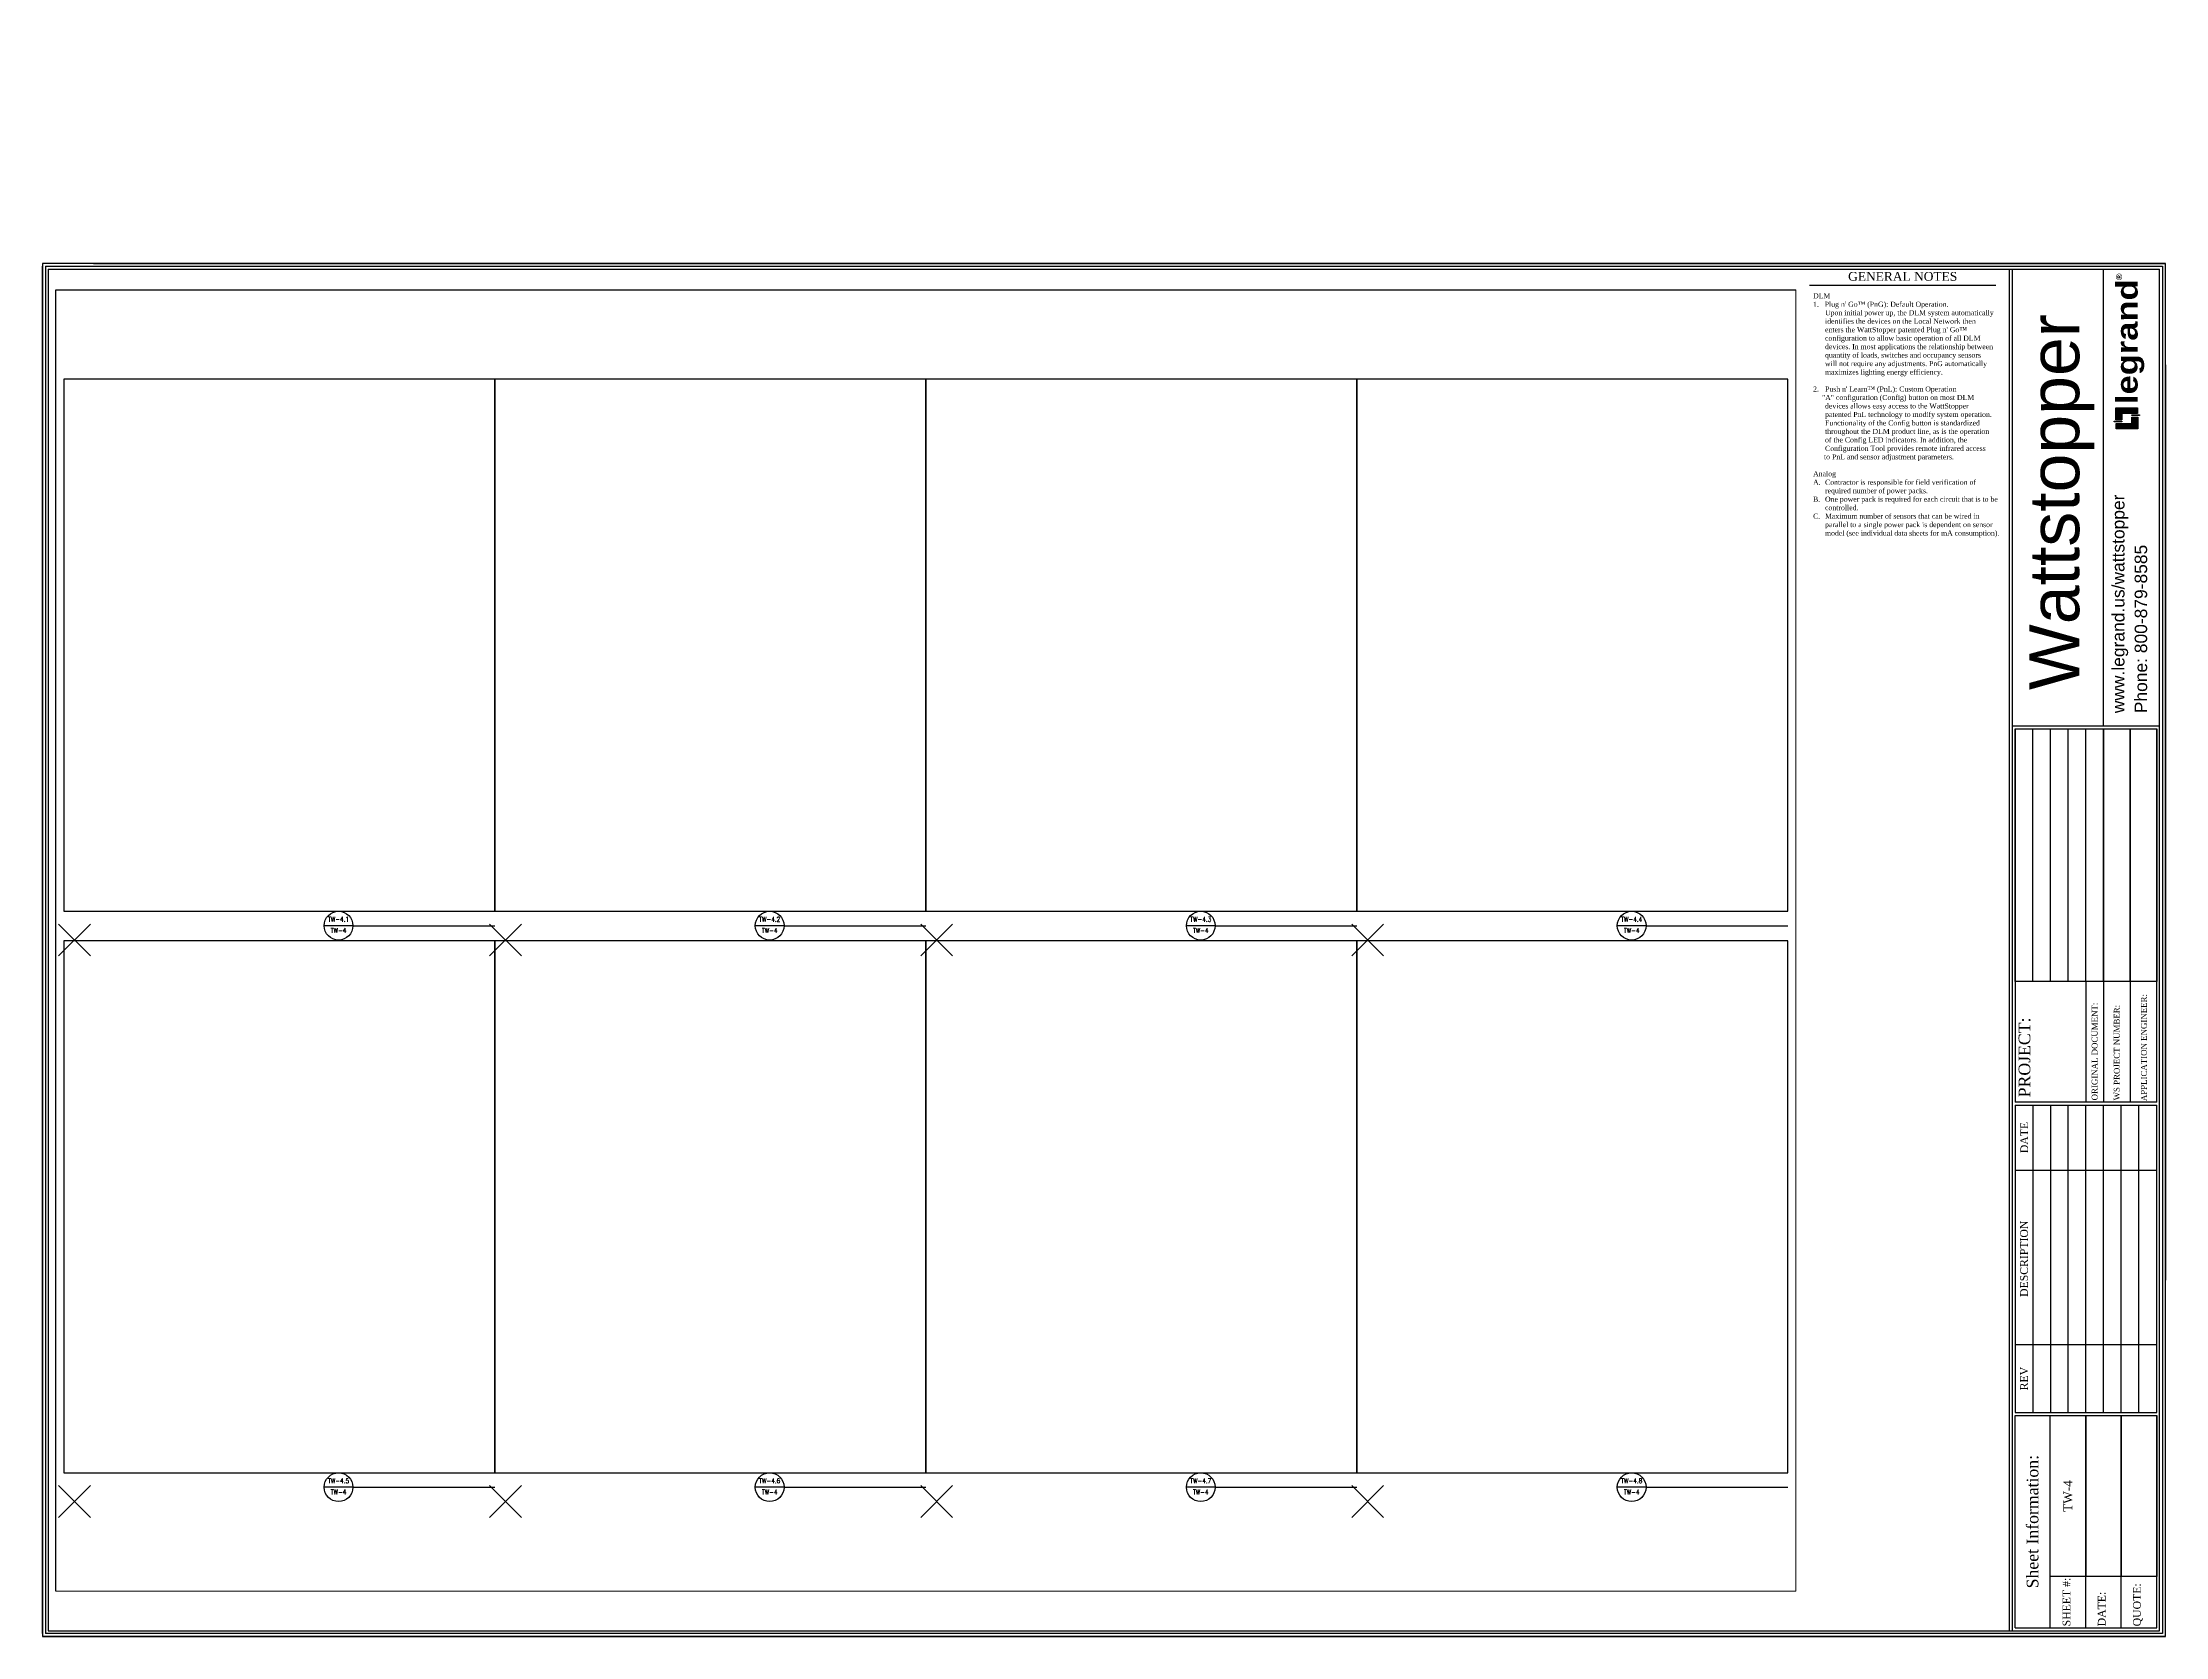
# Paper-space layout 'TW-4' of a CAD drawing. Header units: millimetres. Extents: x 10.6 to 44.6, y 10.8 to 36.3.
# The model-space entities are those that its viewports show. They can reach past a viewport. Long polylines and large blocks are cut down to what shows.
import ezdxf
from ezdxf.enums import TextEntityAlignment as Align

# ---------------------------------------------------------------- set-up
doc = ezdxf.new("R2010")
doc.units = ezdxf.units.MM
doc.header["$MEASUREMENT"] = 0
doc.header["$PDMODE"] = 3
doc.header["$PDSIZE"] = 1
for name, color, linetype in [('_TW-3', 7, 'Continuous'), ('_TW-4', 7, 'Continuous'), ('_TW_DLM_Analog_Mix', 160, 'Continuous'), ('_TW_Viewport', 7, 'Continuous'), ('_WS_WattStopper', 160, 'Continuous'), ('TW_REF_MARKER', 7, 'Continuous')]:
    doc.layers.add(name, color=color, linetype=linetype)
doc.layers.add('_TW_Boundary', color=7, linetype='Continuous', plot=False)
doc.layers.add('_TW_Insertion_Point', color=1, linetype='Continuous', lineweight=25, plot=False)
doc.styles.add('Arial', font='arial.ttf', dxfattribs={"height": 0.1875})
doc.styles.add('Legrand', font='ariblk.ttf', dxfattribs={"height": 0.1875})
doc.styles.add('ROMANS', font='ROMANS.shx')
doc.styles.get("Standard").update_dxf_attribs({"font": 'arial.ttf'})
doc.styles.add('STD', font='simplex.shx', dxfattribs={"height": 0.1})
doc.styles.add('WS8th', font='complex.shx', dxfattribs={"height": 0.1875})
doc.styles.add('WSTB', font='times.ttf')

# ---------------------------------------------------------------- blocks, each defined once
blk = doc.blocks.new('*U10')
at = {"layer": '_WS_WattStopper'}
h = blk.add_hatch(color=256, dxfattribs=at)
h.dxf.hatch_style = 1
h.paths.add_polyline_path([(33.556, 19.349), (33.556, 19.537), (33.462, 19.537), (33.462, 19.436), (33.208, 19.436), (33.208, 19.349)])
h.paths.add_polyline_path([(33.461, 19.573), (33.461, 19.56), (33.584, 19.56), (33.584, 19.573)])
h.paths.add_polyline_path([(33.302, 19.459), (33.302, 19.472), (33.178, 19.472), (33.178, 19.459)])
h.paths.add_polyline_path([(33.3, 19.596), (33.554, 19.596), (33.554, 19.683), (33.207, 19.683), (33.207, 19.495), (33.3, 19.495)])
at = {"layer": '_TW_DLM_Analog_Mix', "const_width": 0.0213}
blk.add_lwpolyline([(28.298, 21.649), (31.284, 21.649)], dxfattribs=at)
at = {"layer": '_WS_WattStopper', "linetype": 'Continuous'}
for p, q in [((34, 22), (0, 22)), ((0, 22), (0, 0)), ((0, 0.047), (0, 21.953)), ((0.047, 21.953), (0.047, 0.047)), ((0.047, 21.953), (33.953, 21.953)), ((0.094, 21.906), (33.906, 21.906)), ((0.094, 21.906), (0.094, 0.094)), ((0.817, 22), (34, 22))]:
    blk.add_line(p, q, dxfattribs=at)
at = {"layer": '_WS_WattStopper'}
for p, q in [((31.496, 21.906), (31.496, 0.094)), ((31.543, 21.906), (31.543, 0.094)), ((33.007, 14.592), (33.007, 21.906)), ((33.906, 0.094), (33.906, 21.906)), ((33.953, 21.953), (33.953, 0.047)), ((34, 0), (34, 22)), ((34, 20.373), (34, 5.711)), ((31.543, 14.592), (33.906, 14.592)), ((31.59, 14.545), (33.859, 14.545)), ((31.59, 14.545), (31.59, 8.562)), ((31.874, 10.494), (31.874, 14.545)), ((32.157, 10.494), (32.157, 14.545)), ((32.44, 10.494), (32.44, 14.545)), ((32.724, 10.494), (32.724, 14.545)), ((33.859, 8.562), (33.859, 14.545)), ((32.724, 10.494), (32.724, 8.562)), ((33.007, 10.494), (33.007, 8.562)), ((33.433, 10.494), (33.433, 8.562)), ((33.859, 8.562), (31.59, 8.562)), ((31.59, 8.515), (33.859, 8.515)), ((31.59, 8.515), (31.59, 3.588)), ((31.879, 3.588), (31.879, 8.515)), ((32.161, 3.588), (32.161, 8.515)), ((32.443, 3.588), (32.443, 8.515)), ((32.725, 3.588), (32.725, 8.515)), ((33.007, 3.588), (33.007, 8.515)), ((33.289, 3.588), (33.289, 8.515)), ((33.571, 3.588), (33.571, 8.515)), ((33.859, 3.588), (33.859, 8.515)), ((31.59, 7.474), (33.859, 7.474)), ((31.59, 4.677), (33.859, 4.677)), ((31.59, 3.588), (33.859, 3.588)), ((31.59, 3.541), (33.859, 3.541)), ((31.59, 0.141), (31.59, 3.541)), ((32.154, 0.141), (32.154, 3.541)), ((32.154, 0.141), (32.154, 3.541)), ((32.725, 0.141), (32.725, 3.541)), ((32.725, 0.141), (32.725, 3.541)), ((33.289, 0.141), (33.289, 3.541)), ((33.859, 0.141), (33.859, 3.541)), ((33.859, 0.141), (33.859, 3.541)), ((0, 0), (34, 0)), ((33.953, 0.047), (0.047, 0.047)), ((0.094, 0.094), (33.906, 0.094)), ((31.59, 0.141), (33.859, 0.141)), ((34, 0), (0, 0))]:
    blk.add_line(p, q, dxfattribs=at)
for points in [[(33.302, 19.472), (33.302, 19.459), (33.178, 19.459), (33.178, 19.472)], [(33.3, 19.596), (33.3, 19.495), (33.207, 19.495), (33.207, 19.683), (33.554, 19.683), (33.554, 19.596)], [(33.462, 19.436), (33.462, 19.537), (33.556, 19.537), (33.556, 19.349), (33.208, 19.349), (33.208, 19.436)], [(33.461, 19.56), (33.461, 19.573), (33.584, 19.573), (33.584, 19.56)], [(31.59, 14.545), (33.007, 14.545), (33.007, 10.494), (31.59, 10.494)], [(33.007, 14.545), (33.433, 14.545), (33.433, 10.494), (33.007, 10.494)], [(33.433, 14.545), (33.859, 14.545), (33.859, 10.494), (33.433, 10.494)]]:
    blk.add_lwpolyline(points, close=True, dxfattribs=at)
for points in [[(32.725, 3.541), (32.725, 0.962), (32.154, 0.962), (32.154, 3.541)], [(33.289, 3.541), (33.289, 0.962), (32.725, 0.962), (32.725, 3.541)], [(33.859, 3.541), (33.859, 0.962), (33.289, 0.962), (33.289, 3.541)]]:
    blk.add_lwpolyline(points, dxfattribs=at)
at = {"insert": (13.845, 25.539), "char_height": 0.18, "attachment_point": 6}
blk.add_mtext('\\A1;', dxfattribs=at)
at = {"layer": '_TW_DLM_Analog_Mix', "style": 'WSTB'}
blk.add_text('GENERAL NOTES', height=0.14221, dxfattribs=at).set_placement((29.791, 21.72), align=Align.CENTER)
at = {"layer": '_TW_DLM_Analog_Mix', "linetype": 'Continuous', "insert": (28.356, 21.521), "char_height": 0.081447, "width": 2.86234, "attachment_point": 1, "style": 'WSTB'}
blk.add_mtext('DLM\\P1.   Plug n\' Go™ (PnG): Default Operation. \\P\\pl0.1912,t0.1912;Upon initial power up, the DLM system automatically identifies the devices on the Local Network then enters the WattStopper patented Plug n\' Go™ configuration to allow basic operation of all DLM devices. In most applications the relationship between quantity of loads, switches and occupancy sensors will not require any adjustments. PnG automatically maximizes lighting energy efficiency.\\P\\pl0;\\P\\pi-0.1912,l0.1912;2.^IPush n\' Learn™ (PnL): Custom Operation  \\P\\pi-0.0478;"A" configuration (Config) button on most DLM devices allows easy access to the WattStopper patented PnL technology to modify system operation. Functionality of the Config button is standardized throughout the DLM product line, as is the operation of the Config LED indicators. In addition, the Configuration Tool provides remote infrared access \\P to PnL and sensor adjustment parameters.\\P\\P\\pi0,l0,tz;Analog\\P\\pi-0.19119,l0.19119,t0.19119,0.28678;A.^IContractor is responsible for field verification of \\P\\pi0,t0.28678;required number of power packs.\\P\\pi-0.19119,t0.19119,0.28678;B.^IOne power pack is required for each circuit that is to be \\P\\pi0,t0.28678;controlled.\\P\\pi-0.19119,t0.19119,0.28678;C.^IMaximum number of sensors that can be wired in \\P\\pi0,t0.28678;parallel to a single power pack is dependent on sensor \\Pmodel (see individual data sheets for mA consumption).', dxfattribs=at)
at = {"layer": '_WS_WattStopper', "style": 'Legrand'}
blk.add_text('®', height=0.094, rotation=90, dxfattribs=at).set_placement((33.304, 21.728))
blk.add_text('legrand', height=0.3457, rotation=90, dxfattribs=at).set_placement((33.381, 19.746), align=Align.MIDDLE_LEFT)
at = {"layer": '_WS_WattStopper', "rotation": 90}
for s, width, gutter_width, heights, insert, char_height, attachment_point, style in [('\\A2;{\\fArial|b0|i0|c0|p34;\\H5.3333x;Wattstopper}', 0.68888, 0.938, [0], (32.339, 18.176), 0.15, 5, 'Arial'), ('\\A2;{\\fArial|b0|i0|c0|p34;\\H5.3333x;www.legrand.us/wattstopper}', 6.42662, 0.938, [0], (33.273, 14.793), 0.03743, 4, 'WS8th'), ('\\A2;{\\fArial|b0|i0|c0|p34;\\H5.3333x;Phone: 800-879-8585}', 6.42662, 0.938, [0], (33.607, 14.793), 0.03743, 4, 'WS8th'), ('APPLICATION ENGINEER:', 1.86507, 1, [0.103], (33.607, 8.578), 0.09396, 1, 'WSTB'), ('PROJECT:', 1.42207, 1, [0], (31.647, 9.278), 0.188, 2, 'WSTB'), ('ORIGINAL DOCUMENT:', 1.87558, 1, [0], (32.818, 8.59), 0.09399, 1, 'WSTB'), ('WS PROJECT NUMBER:', 1.87558, 1, [0], (33.172, 8.59), 0.09399, 1, 'WSTB'), ('DATE', 0.92998, 1, [0], (31.738, 7.995), 0.1244, 5, 'WSTB'), ('DESCRIPTION', 0.92998, 1, [0], (31.735, 6.052), 0.12436, 5, 'WSTB'), ('REV', 0.92998, 1, [0], (31.735, 4.133), 0.1244, 5, 'WSTB'), ('Sheet Information:', 2.39584, 1, [0], (31.872, 1.841), 0.188, 5, 'WSTB'), ('SHEET #:', 3.24622, 1, [0], (32.352, 0.164), 0.1244, 1, 'WSTB'), ('DATE:', 3.24622, 1, [0], (32.916, 0.164), 0.1244, 1, 'WSTB'), ('QUOTE:', 3.24622, 1, [0], (33.48, 0.164), 0.1244, 1, 'WSTB')]:
    blk.add_mtext_dynamic_manual_height_columns(s, width=width, gutter_width=gutter_width, heights=heights, dxfattribs=dict(at, insert=insert, char_height=char_height, attachment_point=attachment_point, style=style))
at = {"layer": '_WS_WattStopper', "style": 'WSTB'}
for tag, height, p in [('PROJECT1', 0.141, (31.732, 12.519)), ('PROJECT2', 0.141, (32.015, 12.519)), ('PROJECT3', 0.141, (32.299, 12.519)), ('PROJECT4', 0.141, (32.582, 12.519)), ('DOCUMENT', 0.141, (32.865, 12.519)), ('PRJB', 0.141, (33.22, 12.519)), ('NAME', 0.141, (33.646, 12.519)), ('REVISION_1', 0.089, (32.02, 7.995)), ('REVISION_2', 0.089, (32.302, 7.995)), ('REVISION_3', 0.089, (32.584, 7.995)), ('REVISION_4', 0.089, (32.866, 7.995)), ('REVISION_5', 0.089, (33.145, 7.995)), ('REVISION_6', 0.089, (33.43, 7.995)), ('REVISION_7', 0.089, (33.712, 7.995)), ('REVISION_1_DESC', 0.089, (32.02, 6.052)), ('REVISION_2_DESC', 0.089, (32.302, 6.052)), ('REVISION_3_DESC', 0.089, (32.584, 6.052)), ('REVISION_4_DESC', 0.089, (32.866, 6.052)), ('REVISION_5_DESC', 0.089, (33.148, 6.052)), ('REVISION_6_DESC', 0.089, (33.43, 6.052)), ('SHEET', 0.141, (32.436, 2.252)), ('DATE', 0.141, (33.007, 2.252)), ('QUOTE', 0.141, (33.571, 2.252))]:
    blk.add_attdef(tag, text='', height=height, rotation=90, dxfattribs=at).set_placement(p, align=Align.MIDDLE_CENTER)
blk = doc.blocks.new('DTLBUB')
blk.add_line((0.313, 0), (-0.313, 0))
blk.add_circle((0, 0), 0.313)
at = {"style": 'STD', "flags": 12}
for tag, height, p in [('A1', 0.104, (0, 0.14)), ('M-000', 0.0781, (0, -0.103))]:
    blk.add_attdef(tag, text='', height=height, dxfattribs=at).set_placement(p, align=Align.MIDDLE)

msp = doc.modelspace()

# ---------------------------------------------------------------- linework, layer by layer
at = {"layer": '_TW-3'}
for p, q in [((494.68, 36.11), (503.57, 36.11)), ((521.7, 36.11), (530.59, 36.11)), ((548.72, 36.11), (557.6, 36.11)), ((575.73, 36.11), (584.62, 36.11)), ((494.68, 0.9), (503.57, 0.9)), ((521.7, 0.9), (530.59, 0.9)), ((548.72, 0.9), (557.6, 0.9)), ((575.73, 0.9), (584.62, 0.9))]:
    msp.add_line(p, q, dxfattribs=at)
at = {"layer": '_TW_Boundary', "color": 251}
for points in [[(476.05, 75.98), (585.13, 75.98), (585.13, -5.61), (476.05, -5.61)], [(476.56, 37.01), (503.57, 37.01), (503.57, 70.37), (476.56, 70.37)], [(503.57, 37.01), (530.59, 37.01), (530.59, 70.37), (503.57, 70.37)], [(530.59, 37.01), (557.6, 37.01), (557.6, 70.37), (530.59, 70.37)], [(557.6, 37.01), (584.62, 37.01), (584.62, 70.37), (557.6, 70.37)], [(476.56, 1.8), (503.57, 1.8), (503.57, 35.16), (476.56, 35.16)], [(503.57, 1.8), (530.59, 1.8), (530.59, 35.16), (503.57, 35.16)], [(530.59, 1.8), (557.6, 1.8), (557.6, 35.16), (530.59, 35.16)], [(557.6, 1.8), (584.62, 1.8), (584.62, 35.16), (557.6, 35.16)]]:
    msp.add_lwpolyline(points, close=True, dxfattribs=at)
at = {"layer": '_TW_Insertion_Point'}
for p in [(477.23, 35.21), (504.25, 35.21), (531.27, 35.21), (558.28, 35.21), (477.23, 0), (504.25, 0), (531.27, 0), (558.28, 0)]:
    msp.add_point(p, dxfattribs=at)

# ---------------------------------------------------------------- block references
at = {"layer": '_TW-4'}
ref = msp.add_blockref('DTLBUB', (493.78, 36.11), dxfattribs=dict(at, xscale=2.878068995225996, yscale=2.878068995225996, zscale=2.878068995225996))
ref.add_attrib('A1', 'TW-4.1', dxfattribs={"layer": 'TW_REF_MARKER', "height": 0.3, "rotation": 0.0509, "style": 'ROMANS', "width": 0.8, "flags": 12}).set_placement((493.78, 36.51), align=Align.MIDDLE)
ref.add_attrib('M-000', 'TW-4', dxfattribs={"layer": 'TW_REF_MARKER', "height": 0.3, "rotation": 0.0509, "style": 'ROMANS', "width": 0.8, "flags": 12}).set_placement((493.78, 35.81), align=Align.MIDDLE)
ref = msp.add_blockref('DTLBUB', (520.8, 36.11), dxfattribs=dict(at, xscale=2.878068995225996, yscale=2.878068995225996, zscale=2.878068995225996))
ref.add_attrib('A1', 'TW-4.2', dxfattribs={"layer": 'TW_REF_MARKER', "height": 0.3, "rotation": 0.0509, "style": 'ROMANS', "width": 0.8, "flags": 12}).set_placement((520.8, 36.51), align=Align.MIDDLE)
ref.add_attrib('M-000', 'TW-4', dxfattribs={"layer": 'TW_REF_MARKER', "height": 0.3, "rotation": 0.0509, "style": 'ROMANS', "width": 0.8, "flags": 12}).set_placement((520.8, 35.81), align=Align.MIDDLE)
ref = msp.add_blockref('DTLBUB', (547.82, 36.11), dxfattribs=dict(at, xscale=2.878068995225996, yscale=2.878068995225996, zscale=2.878068995225996))
ref.add_attrib('A1', 'TW-4.3', dxfattribs={"layer": 'TW_REF_MARKER', "height": 0.3, "rotation": 0.0509, "style": 'ROMANS', "width": 0.8, "flags": 12}).set_placement((547.82, 36.51), align=Align.MIDDLE)
ref.add_attrib('M-000', 'TW-4', dxfattribs={"layer": 'TW_REF_MARKER', "height": 0.3, "rotation": 0.0509, "style": 'ROMANS', "width": 0.8, "flags": 12}).set_placement((547.82, 35.81), align=Align.MIDDLE)
ref = msp.add_blockref('DTLBUB', (574.83, 36.11), dxfattribs=dict(at, xscale=2.878068995225996, yscale=2.878068995225996, zscale=2.878068995225996))
ref.add_attrib('A1', 'TW-4.4', dxfattribs={"layer": 'TW_REF_MARKER', "height": 0.3, "rotation": 0.0509, "style": 'ROMANS', "width": 0.8, "flags": 12}).set_placement((574.83, 36.51), align=Align.MIDDLE)
ref.add_attrib('M-000', 'TW-4', dxfattribs={"layer": 'TW_REF_MARKER', "height": 0.3, "rotation": 0.0509, "style": 'ROMANS', "width": 0.8, "flags": 12}).set_placement((574.83, 35.81), align=Align.MIDDLE)
ref = msp.add_blockref('DTLBUB', (493.78, 0.9), dxfattribs=dict(at, xscale=2.878068995225996, yscale=2.878068995225996, zscale=2.878068995225996))
ref.add_attrib('A1', 'TW-4.5', dxfattribs={"layer": 'TW_REF_MARKER', "height": 0.3, "rotation": 0.0509, "style": 'ROMANS', "width": 0.8, "flags": 12}).set_placement((493.78, 1.3), align=Align.MIDDLE)
ref.add_attrib('M-000', 'TW-4', dxfattribs={"layer": 'TW_REF_MARKER', "height": 0.3, "rotation": 0.0509, "style": 'ROMANS', "width": 0.8, "flags": 12}).set_placement((493.78, 0.6), align=Align.MIDDLE)
ref = msp.add_blockref('DTLBUB', (520.8, 0.9), dxfattribs=dict(at, xscale=2.878068995225994, yscale=2.878068995225994, zscale=2.878068995225994))
ref.add_attrib('A1', 'TW-4.6', dxfattribs={"layer": 'TW_REF_MARKER', "height": 0.3, "rotation": 0.0509, "style": 'ROMANS', "width": 0.8, "flags": 12}).set_placement((520.8, 1.3), align=Align.MIDDLE)
ref.add_attrib('M-000', 'TW-4', dxfattribs={"layer": 'TW_REF_MARKER', "height": 0.3, "rotation": 0.0509, "style": 'ROMANS', "width": 0.8, "flags": 12}).set_placement((520.8, 0.6), align=Align.MIDDLE)
ref = msp.add_blockref('DTLBUB', (547.82, 0.9), dxfattribs=dict(at, xscale=2.878068995225994, yscale=2.878068995225994, zscale=2.878068995225994))
ref.add_attrib('A1', 'TW-4.7', dxfattribs={"layer": 'TW_REF_MARKER', "height": 0.3, "rotation": 0.0509, "style": 'ROMANS', "width": 0.8, "flags": 12}).set_placement((547.82, 1.3), align=Align.MIDDLE)
ref.add_attrib('M-000', 'TW-4', dxfattribs={"layer": 'TW_REF_MARKER', "height": 0.3, "rotation": 0.0509, "style": 'ROMANS', "width": 0.8, "flags": 12}).set_placement((547.82, 0.6), align=Align.MIDDLE)
ref = msp.add_blockref('DTLBUB', (574.83, 0.9), dxfattribs=dict(at, xscale=2.878068995225994, yscale=2.878068995225994, zscale=2.878068995225994))
ref.add_attrib('A1', 'TW-4.8', dxfattribs={"layer": 'TW_REF_MARKER', "height": 0.3, "rotation": 0.0509, "style": 'ROMANS', "width": 0.8, "flags": 12}).set_placement((574.83, 1.3), align=Align.MIDDLE)
ref.add_attrib('M-000', 'TW-4', dxfattribs={"layer": 'TW_REF_MARKER', "height": 0.3, "rotation": 0.0509, "style": 'ROMANS', "width": 0.8, "flags": 12}).set_placement((574.83, 0.6), align=Align.MIDDLE)

psp = doc.layouts.new('TW-4')

# ---------------------------------------------------------------- block references
at = {"layer": '_WS_WattStopper'}
psp.add_blockref('*U10', (10.608, 10.751), dxfattribs=at).add_auto_attribs({'SHEET': 'TW-4'})

# ---------------------------------------------------------------- viewports
at = {"layer": '_TW_Viewport'}
psp.add_viewport(center=(24.755, 21.904), size=(27.87, 20.8467), view_center_point=(530.588, 35.186), view_height=81.59048, dxfattribs=at)

doc.saveas('drawing.dxf')
